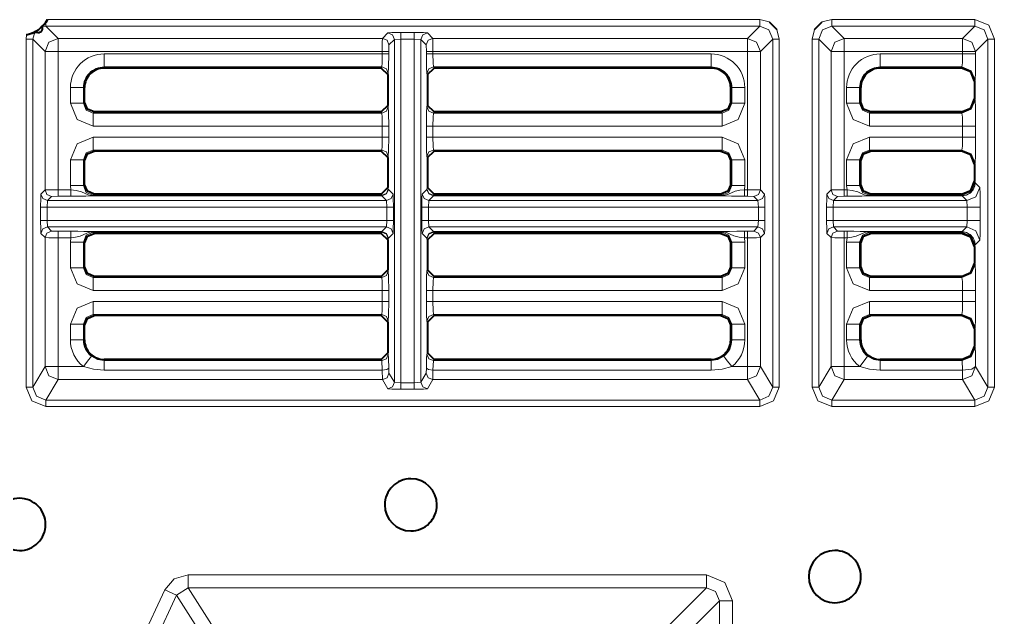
# Model space of a CAD drawing. Header units: millimetres. Extents: x 0 to 2941, y -405 to 1422.
# Drawn here: x 1049.1 to 1123.8, y 407.6 to 453.4 of the extents above; entities that cross this region are included whole.
import ezdxf

# ---------------------------------------------------------------- set-up
doc = ezdxf.new("R2010")
doc.units = ezdxf.units.MM
doc.layers.add('FINE', color=9, linetype='Continuous')
doc.layers.add('OUTLINE', color=7, linetype='Continuous')

msp = doc.modelspace()

# ---------------------------------------------------------------- linework, layer by layer
at = {"layer": 'FINE', "lineweight": 9}
for p, q in [((1105.804, 453.377), (1051.224, 453.377)), ((1106.531, 453.189), (1105.804, 453.377)), ((1111.329, 453.377), (1110.602, 453.189)), ((1122.304, 453.377), (1111.329, 453.377)), ((1049.615, 452.201), (1049.579, 451.878)), ((1050.079, 451.878), (1050.237, 452.417)), ((1051.079, 452.877), (1105.804, 452.877)), ((1052.023, 451.933), (1051.079, 452.877)), ((1077.304, 452.354), (1076.884, 451.933)), ((1079.33, 452.379), (1078.304, 452.379)), ((1080.749, 451.933), (1080.329, 452.354)), ((1105.804, 452.877), (1104.86, 451.933)), ((1107.303, 451.878), (1107.115, 452.605)), ((1110.018, 452.605), (1109.83, 451.878)), ((1111.329, 452.877), (1122.304, 452.877)), ((1112.273, 451.933), (1111.329, 452.877)), ((1121.36, 451.933), (1122.304, 452.877)), ((1050.079, 451.878), (1051.023, 450.934)), ((1050.079, 425.213), (1050.079, 451.878)), ((1076.884, 451.933), (1052.023, 451.933)), ((1077.371, 450.934), (1077.384, 451.434)), ((1077.384, 451.434), (1077.804, 451.854)), ((1077.804, 451.854), (1078.304, 451.879)), ((1077.804, 451.854), (1077.804, 425.586)), ((1078.304, 425.544), (1078.304, 451.879)), ((1078.304, 451.879), (1079.33, 451.879)), ((1079.33, 451.879), (1079.33, 425.544)), ((1079.33, 451.879), (1079.829, 451.854)), ((1079.829, 451.854), (1080.249, 451.434)), ((1079.829, 425.586), (1079.829, 451.854)), ((1080.249, 451.434), (1080.262, 450.934)), ((1104.86, 451.933), (1080.749, 451.933)), ((1105.86, 450.934), (1106.804, 451.878)), ((1106.804, 451.878), (1106.804, 425.213)), ((1107.303, 425.213), (1107.303, 451.878)), ((1110.33, 425.213), (1110.33, 451.878)), ((1110.33, 451.878), (1111.273, 450.934)), ((1121.36, 451.933), (1112.273, 451.933)), ((1123.804, 451.878), (1123.804, 425.213)), ((1051.023, 450.934), (1051.023, 440.321)), ((1052.023, 450.934), (1076.871, 450.934)), ((1052.023, 440.334), (1052.023, 450.934)), ((1076.871, 450.739), (1055.549, 450.739)), ((1076.871, 450.934), (1076.871, 450.739)), ((1077.371, 450.739), (1077.371, 450.934)), ((1080.262, 450.934), (1080.262, 450.739)), ((1080.762, 450.934), (1104.86, 450.934)), ((1104.86, 450.934), (1104.86, 440.334)), ((1105.86, 440.321), (1105.86, 450.934)), ((1111.273, 450.934), (1111.273, 440.321)), ((1112.273, 440.334), (1112.273, 450.934)), ((1112.273, 450.934), (1121.36, 450.934)), ((1121.36, 450.739), (1121.36, 450.934)), ((1122.36, 450.934), (1122.36, 450.739)), ((1055.549, 449.74), (1076.834, 449.74)), ((1055.549, 449.659), (1055.549, 449.74)), ((1076.834, 449.74), (1076.793, 449.659)), ((1077.293, 449.158), (1077.334, 449.241)), ((1080.299, 449.241), (1080.34, 449.158)), ((1080.84, 449.659), (1080.799, 449.74)), ((1115.049, 449.74), (1121.311, 449.74)), ((1115.049, 449.659), (1115.049, 449.74)), ((1121.27, 449.659), (1121.311, 449.74)), ((1122.311, 448.741), (1122.269, 448.658)), ((1052.969, 448.158), (1052.969, 446.961)), ((1053.967, 448.158), (1054.049, 448.158)), ((1053.967, 446.961), (1053.967, 448.158)), ((1103.585, 448.158), (1103.666, 448.158)), ((1103.666, 448.158), (1103.666, 446.961)), ((1104.665, 446.961), (1104.665, 448.158)), ((1112.469, 448.158), (1112.469, 446.961)), ((1054.049, 447.042), (1053.967, 446.961)), ((1103.666, 446.961), (1103.585, 447.042)), ((1122.269, 447.293), (1122.311, 447.211)), ((1054.716, 446.212), (1054.797, 446.294)), ((1076.834, 446.212), (1054.716, 446.212)), ((1076.793, 446.294), (1076.834, 446.212)), ((1077.334, 446.711), (1077.293, 446.793)), ((1080.34, 446.793), (1080.299, 446.711)), ((1080.799, 446.212), (1080.84, 446.294)), ((1102.917, 446.212), (1080.799, 446.212)), ((1102.836, 446.294), (1102.917, 446.212)), ((1114.216, 446.212), (1114.298, 446.294)), ((1121.311, 446.212), (1114.216, 446.212)), ((1121.311, 446.212), (1121.27, 446.294)), ((1054.716, 445.213), (1076.871, 445.213)), ((1076.871, 445.213), (1076.871, 444.373)), ((1077.371, 444.373), (1077.371, 445.213)), ((1080.262, 445.213), (1080.262, 444.373)), ((1080.762, 445.213), (1102.917, 445.213)), ((1080.762, 444.373), (1080.762, 445.213)), ((1114.216, 445.213), (1121.36, 445.213)), ((1121.36, 444.373), (1121.36, 445.213)), ((1122.36, 445.213), (1122.36, 444.373)), ((1102.917, 444.373), (1080.762, 444.373)), ((1121.36, 444.373), (1114.216, 444.373)), ((1054.716, 443.375), (1076.834, 443.375)), ((1054.797, 443.294), (1054.716, 443.375)), ((1076.834, 443.375), (1076.793, 443.294)), ((1080.799, 443.375), (1102.917, 443.375)), ((1080.84, 443.294), (1080.799, 443.375)), ((1102.917, 443.375), (1102.836, 443.294)), ((1121.27, 443.294), (1121.311, 443.375)), ((1053.967, 442.626), (1054.049, 442.544)), ((1053.967, 440.661), (1053.967, 442.626)), ((1077.293, 442.793), (1077.334, 442.875)), ((1080.299, 442.875), (1080.34, 442.793)), ((1103.585, 442.544), (1103.666, 442.626)), ((1103.666, 442.626), (1103.666, 440.661)), ((1104.665, 440.661), (1104.665, 442.626)), ((1112.469, 442.626), (1112.469, 440.661)), ((1113.467, 442.626), (1113.549, 442.544)), ((1113.467, 440.661), (1113.467, 442.626)), ((1122.311, 442.376), (1122.269, 442.294)), ((1122.269, 440.993), (1122.311, 440.911)), ((1051.023, 440.321), (1050.708, 440.006)), ((1052.999, 440.334), (1052.023, 440.334)), ((1054.049, 440.742), (1053.967, 440.661)), ((1077.334, 440.411), (1077.293, 440.493)), ((1077.342, 440.363), (1077.334, 440.411)), ((1077.699, 440.006), (1077.342, 440.363)), ((1080.291, 440.363), (1079.934, 440.006)), ((1080.299, 440.411), (1080.291, 440.363)), ((1080.34, 440.493), (1080.299, 440.411)), ((1103.666, 440.661), (1103.585, 440.742)), ((1104.634, 440.334), (1104.665, 440.661)), ((1104.86, 440.334), (1104.634, 440.334)), ((1106.175, 440.006), (1105.86, 440.321)), ((1111.273, 440.321), (1110.958, 440.006)), ((1112.499, 440.334), (1112.273, 440.334)), ((1112.469, 440.661), (1112.499, 440.334)), ((1113.549, 440.742), (1113.467, 440.661)), ((1122.311, 440.911), (1122.32, 440.862)), ((1122.32, 440.862), (1122.675, 440.506)), ((1051.182, 439.006), (1051.208, 439.506)), ((1051.208, 439.506), (1051.523, 439.822)), ((1077.199, 439.506), (1051.208, 439.506)), ((1051.523, 439.822), (1052.023, 439.834)), ((1052.023, 439.834), (1052.999, 439.834)), ((1054.716, 439.912), (1054.797, 439.993)), ((1076.834, 439.912), (1054.716, 439.912)), ((1076.842, 439.88), (1054.716, 439.88)), ((1054.716, 439.863), (1076.842, 439.863)), ((1076.793, 439.993), (1076.834, 439.912)), ((1076.834, 439.912), (1076.842, 439.88)), ((1076.842, 439.863), (1077.199, 439.506)), ((1077.199, 439.506), (1077.225, 439.006)), ((1080.409, 439.006), (1080.434, 439.506)), ((1080.434, 439.506), (1080.791, 439.863)), ((1105.675, 439.506), (1080.434, 439.506)), ((1080.791, 439.88), (1080.799, 439.912)), ((1102.917, 439.88), (1080.791, 439.88)), ((1080.791, 439.863), (1102.917, 439.863)), ((1102.836, 439.993), (1102.917, 439.912)), ((1105.36, 439.822), (1105.675, 439.506)), ((1105.675, 439.506), (1105.701, 439.006)), ((1111.432, 439.006), (1111.458, 439.506)), ((1111.458, 439.506), (1111.773, 439.822)), ((1121.676, 439.506), (1111.458, 439.506)), ((1111.773, 439.822), (1112.273, 439.834)), ((1112.273, 439.834), (1112.499, 439.834)), ((1114.216, 439.912), (1114.298, 439.993)), ((1121.319, 439.88), (1114.216, 439.88)), ((1114.216, 439.863), (1121.319, 439.863)), ((1121.311, 439.912), (1121.27, 439.993)), ((1121.325, 439.863), (1121.319, 439.863)), ((1121.676, 439.506), (1121.319, 439.863)), ((1121.714, 439.006), (1121.676, 439.506)), ((1050.682, 439.006), (1050.682, 437.981)), ((1051.182, 439.006), (1077.225, 439.006)), ((1051.182, 437.981), (1051.182, 439.006)), ((1077.725, 437.981), (1077.725, 439.006)), ((1079.909, 439.006), (1079.909, 437.981)), ((1106.201, 437.981), (1106.201, 439.006)), ((1110.932, 439.006), (1110.932, 437.981)), ((1111.432, 439.006), (1121.714, 439.006)), ((1111.432, 437.981), (1111.432, 439.006)), ((1121.714, 437.981), (1121.714, 439.006)), ((1122.714, 439.006), (1122.714, 437.981)), ((1077.225, 437.981), (1051.182, 437.981)), ((1051.208, 437.481), (1051.182, 437.981)), ((1080.434, 437.481), (1080.409, 437.981)), ((1105.701, 437.981), (1105.675, 437.481)), ((1121.714, 437.981), (1111.432, 437.981)), ((1111.458, 437.481), (1111.432, 437.981)), ((1121.676, 437.481), (1121.714, 437.981)), ((1051.208, 437.481), (1077.199, 437.481)), ((1051.523, 437.166), (1051.208, 437.481)), ((1077.199, 437.481), (1076.842, 437.124)), ((1080.434, 437.481), (1105.675, 437.481)), ((1080.791, 437.124), (1080.434, 437.481)), ((1105.675, 437.481), (1105.36, 437.166)), ((1111.773, 437.166), (1111.458, 437.481)), ((1111.458, 437.481), (1121.676, 437.481)), ((1121.319, 437.124), (1121.676, 437.481)), ((1050.708, 436.981), (1051.023, 436.666)), ((1051.023, 436.666), (1051.023, 426.786)), ((1052.023, 437.153), (1051.523, 437.166)), ((1052.999, 437.153), (1052.023, 437.153)), ((1052.023, 436.653), (1052.999, 436.653)), ((1052.023, 426.786), (1052.023, 436.653)), ((1052.999, 436.653), (1052.969, 436.326)), ((1076.842, 437.124), (1054.716, 437.124)), ((1054.716, 437.075), (1076.834, 437.075)), ((1054.797, 436.993), (1054.716, 437.075)), ((1076.834, 437.075), (1076.793, 436.993)), ((1076.842, 437.107), (1076.834, 437.075)), ((1077.293, 436.493), (1077.334, 436.575)), ((1077.334, 436.575), (1077.342, 436.624)), ((1077.342, 436.624), (1077.699, 436.981)), ((1080.299, 436.575), (1080.34, 436.493)), ((1102.917, 437.124), (1080.791, 437.124)), ((1080.791, 437.107), (1102.917, 437.107)), ((1080.799, 437.075), (1080.791, 437.107)), ((1102.917, 437.075), (1102.836, 436.993)), ((1104.86, 437.153), (1104.634, 437.153)), ((1104.665, 436.326), (1104.634, 436.653)), ((1104.634, 436.653), (1104.86, 436.653)), ((1105.36, 437.166), (1104.86, 437.153)), ((1104.86, 436.653), (1104.86, 426.786)), ((1105.86, 436.666), (1106.175, 436.981)), ((1105.86, 426.786), (1105.86, 436.666)), ((1110.958, 436.981), (1111.273, 436.666)), ((1111.273, 436.666), (1111.273, 426.786)), ((1112.273, 437.153), (1111.773, 437.166)), ((1112.499, 437.153), (1112.273, 437.153)), ((1112.273, 436.653), (1112.499, 436.653)), ((1112.273, 426.786), (1112.273, 436.653)), ((1112.499, 436.653), (1112.469, 436.326)), ((1121.319, 437.124), (1114.216, 437.124)), ((1114.216, 437.107), (1121.319, 437.107)), ((1114.216, 437.075), (1121.311, 437.075)), ((1114.298, 436.993), (1114.216, 437.075)), ((1121.27, 436.993), (1121.311, 437.075)), ((1121.311, 437.075), (1121.322, 437.107)), ((1121.319, 437.124), (1121.325, 437.124)), ((1121.322, 437.107), (1121.319, 437.107)), ((1122.675, 436.481), (1122.32, 436.125)), ((1052.969, 436.326), (1052.969, 434.361)), ((1103.585, 436.244), (1103.666, 436.326)), ((1103.666, 436.326), (1103.666, 434.361)), ((1104.665, 434.361), (1104.665, 436.326)), ((1112.469, 436.326), (1112.469, 434.361)), ((1113.467, 434.361), (1113.467, 436.326)), ((1113.467, 436.326), (1113.549, 436.244)), ((1122.311, 436.076), (1122.269, 435.994)), ((1122.32, 436.125), (1122.311, 436.076)), ((1054.049, 434.442), (1053.967, 434.361)), ((1103.666, 434.361), (1103.585, 434.442)), ((1113.549, 434.442), (1113.467, 434.361)), ((1122.269, 434.693), (1122.311, 434.611)), ((1054.716, 433.612), (1054.797, 433.693)), ((1076.834, 433.612), (1054.716, 433.612)), ((1076.793, 433.693), (1076.834, 433.612)), ((1077.334, 434.111), (1077.293, 434.193)), ((1080.34, 434.193), (1080.299, 434.111)), ((1080.799, 433.612), (1080.84, 433.693)), ((1102.917, 433.612), (1080.799, 433.612)), ((1102.836, 433.693), (1102.917, 433.612)), ((1114.216, 433.612), (1114.298, 433.693)), ((1121.311, 433.612), (1114.216, 433.612)), ((1121.311, 433.612), (1121.27, 433.693)), ((1054.716, 432.613), (1076.871, 432.613)), ((1076.871, 432.613), (1076.871, 431.773)), ((1080.262, 432.613), (1080.262, 431.773)), ((1080.762, 432.613), (1102.917, 432.613)), ((1080.762, 431.773), (1080.762, 432.613)), ((1114.216, 432.613), (1121.36, 432.613)), ((1121.36, 431.773), (1121.36, 432.613)), ((1122.36, 432.613), (1122.36, 431.773)), ((1076.871, 431.773), (1054.716, 431.773)), ((1102.917, 431.773), (1080.762, 431.773)), ((1121.36, 431.773), (1114.216, 431.773)), ((1054.797, 430.693), (1054.716, 430.775)), ((1054.716, 430.775), (1076.834, 430.775)), ((1076.834, 430.775), (1076.793, 430.693)), ((1080.799, 430.775), (1102.917, 430.775)), ((1080.84, 430.693), (1080.799, 430.775)), ((1102.917, 430.775), (1102.836, 430.693)), ((1114.216, 430.775), (1121.311, 430.775)), ((1114.298, 430.693), (1114.216, 430.775)), ((1121.27, 430.693), (1121.311, 430.775)), ((1052.969, 430.026), (1052.969, 428.828)), ((1053.967, 430.026), (1054.049, 429.944)), ((1053.967, 428.828), (1053.967, 430.026)), ((1080.299, 430.275), (1080.34, 430.193)), ((1103.585, 429.944), (1103.666, 430.026)), ((1104.665, 428.828), (1104.665, 430.026)), ((1112.469, 430.026), (1112.469, 428.828)), ((1113.467, 430.026), (1113.549, 429.944)), ((1113.467, 428.828), (1113.467, 430.026)), ((1122.311, 429.776), (1122.269, 429.693)), ((1054.049, 428.828), (1053.967, 428.828)), ((1113.549, 428.828), (1113.467, 428.828)), ((1122.269, 428.328), (1122.312, 428.241)), ((1077.336, 427.742), (1077.293, 427.828)), ((1051.023, 426.786), (1050.079, 425.213)), ((1053.971, 426.786), (1052.023, 426.786)), ((1055.549, 427.242), (1055.549, 427.328)), ((1076.836, 427.242), (1055.549, 427.242)), ((1076.793, 427.328), (1076.836, 427.242)), ((1076.836, 427.242), (1076.872, 426.515)), ((1080.761, 426.515), (1080.797, 427.242)), ((1080.797, 427.242), (1080.84, 427.328)), ((1102.085, 427.242), (1080.797, 427.242)), ((1102.085, 427.328), (1102.085, 427.242)), ((1104.86, 426.786), (1103.662, 426.786)), ((1106.804, 425.213), (1105.86, 426.786)), ((1111.273, 426.786), (1110.33, 425.213)), ((1113.471, 426.786), (1112.273, 426.786)), ((1115.049, 427.242), (1115.049, 427.328)), ((1121.313, 427.242), (1115.049, 427.242)), ((1121.313, 427.242), (1121.27, 427.328)), ((1121.36, 426.515), (1121.313, 427.242)), ((1055.549, 426.515), (1076.872, 426.515)), ((1076.872, 426.515), (1076.884, 425.787)), ((1080.249, 426.287), (1079.829, 425.586)), ((1080.749, 425.787), (1080.761, 426.515)), ((1080.761, 426.515), (1102.085, 426.515)), ((1115.049, 426.515), (1121.36, 426.515)), ((1052.023, 425.787), (1076.884, 425.787)), ((1076.884, 425.787), (1077.304, 425.087)), ((1078.304, 425.544), (1077.804, 425.586)), ((1079.33, 425.544), (1078.304, 425.544)), ((1079.829, 425.586), (1079.33, 425.544)), ((1080.329, 425.087), (1080.749, 425.787)), ((1080.749, 425.787), (1104.86, 425.787)), ((1104.86, 425.787), (1105.805, 424.213)), ((1112.273, 425.787), (1121.36, 425.787)), ((1122.305, 424.213), (1121.36, 425.787)), ((1078.304, 425.044), (1079.33, 425.044)), ((1051.078, 423.713), (1105.805, 423.713)), ((1111.328, 423.713), (1122.305, 423.713)), ((1101.715, 410.835), (1062.008, 410.835)), ((1060.198, 409.682), (1055.58, 399.779)), ((1061.103, 409.26), (1062.008, 409.837)), ((1062.008, 409.837), (1101.715, 409.837)), ((1076.133, 387.665), (1062.008, 409.837)), ((1101.715, 409.837), (1079.543, 387.665)), ((1056.485, 399.357), (1061.103, 409.26)), ((1061.103, 409.26), (1075.228, 387.089)), ((1080.541, 386.667), (1102.713, 408.838)), ((1102.713, 408.838), (1102.713, 403.834)), ((1103.711, 403.834), (1103.711, 408.838))]:
    msp.add_line(p, q, dxfattribs=at)
for points in [[(1050.824, 452.844), (1051.079, 452.877), (1051.079, 452.956), (1051.079, 453.155)], [(1105.804, 452.877), (1105.804, 453.028), (1105.804, 453.377)], [(1111.329, 452.877), (1111.329, 453.028), (1111.329, 453.377)], [(1122.304, 452.877), (1122.304, 453.028), (1122.304, 453.377)], [(1122.304, 453.377), (1123.365, 452.938), (1123.804, 451.878)], [(1078.304, 452.379), (1077.606, 452.372), (1077.304, 452.354)], [(1077.304, 452.354), (1077.657, 452.207), (1077.804, 451.854)], [(1078.304, 452.379), (1078.304, 452.228), (1078.304, 451.879)], [(1079.33, 452.379), (1079.33, 452.228), (1079.33, 451.879)], [(1080.329, 452.354), (1080.027, 452.372), (1079.33, 452.379)], [(1080.329, 452.354), (1079.976, 452.207), (1079.829, 451.854)], [(1105.804, 452.877), (1106.511, 452.585), (1106.804, 451.878)], [(1110.33, 451.878), (1110.622, 452.585), (1111.329, 452.877)], [(1122.304, 452.877), (1123.011, 452.585), (1123.304, 451.878)], [(1050.079, 451.878), (1049.928, 451.878), (1049.579, 451.878)], [(1049.579, 451.878), (1049.579, 425.213), (1050.018, 424.152), (1051.078, 423.713)], [(1052.023, 451.933), (1051.316, 451.641), (1051.023, 450.934)], [(1052.023, 451.933), (1052.023, 451.632), (1052.023, 450.934)], [(1076.884, 451.933), (1076.875, 451.632), (1076.871, 450.934)], [(1076.884, 451.933), (1077.237, 451.787), (1077.384, 451.434)], [(1080.749, 451.933), (1080.396, 451.787), (1080.249, 451.434)], [(1080.762, 450.934), (1080.758, 451.632), (1080.749, 451.933)], [(1105.86, 450.934), (1105.567, 451.641), (1104.86, 451.933)], [(1104.86, 450.934), (1104.86, 451.632), (1104.86, 451.933)], [(1107.303, 451.878), (1106.954, 451.878), (1106.804, 451.878)], [(1110.33, 451.878), (1110.179, 451.878), (1109.83, 451.878)], [(1109.83, 451.878), (1109.83, 425.213), (1110.269, 424.152), (1111.328, 423.713)], [(1112.273, 451.933), (1111.566, 451.641), (1111.273, 450.934)], [(1112.273, 451.933), (1112.273, 451.632), (1112.273, 450.934)], [(1121.36, 451.933), (1122.067, 451.641), (1122.36, 450.934)], [(1121.36, 450.934), (1121.36, 451.632), (1121.36, 451.933)], [(1122.36, 426.786), (1123.304, 425.213), (1123.304, 451.878), (1122.36, 450.934)], [(1123.804, 451.878), (1123.455, 451.878), (1123.304, 451.878)], [(1051.023, 450.934), (1051.325, 450.934), (1052.023, 450.934)], [(1055.549, 450.739), (1055.549, 450.05), (1055.549, 449.74)], [(1076.871, 450.739), (1076.86, 450.05), (1076.834, 449.74)], [(1076.871, 450.934), (1077.22, 450.934), (1077.371, 450.934)], [(1077.371, 450.739), (1077.22, 450.739), (1076.871, 450.739)], [(1077.334, 449.241), (1077.36, 449.706), (1077.371, 450.739)], [(1080.762, 450.934), (1080.413, 450.934), (1080.262, 450.934)], [(1080.762, 450.739), (1080.413, 450.739), (1080.262, 450.739)], [(1080.262, 450.739), (1080.273, 449.706), (1080.299, 449.241)], [(1102.085, 450.739), (1080.762, 450.739), (1080.762, 450.934)], [(1080.799, 449.74), (1080.773, 450.05), (1080.762, 450.739)], [(1102.085, 450.739), (1102.085, 450.05), (1102.085, 449.74)], [(1104.86, 450.934), (1105.558, 450.934), (1105.86, 450.934)], [(1111.273, 450.934), (1111.575, 450.934), (1112.273, 450.934)], [(1115.049, 450.739), (1115.049, 450.05), (1115.049, 449.74)], [(1121.311, 449.74), (1121.346, 450.05), (1121.36, 450.739)], [(1121.36, 450.934), (1122.058, 450.934), (1122.36, 450.934)], [(1121.36, 450.739), (1122.058, 450.739), (1122.36, 450.739)], [(1122.36, 450.739), (1122.346, 449.362), (1122.311, 448.741)], [(1077.334, 449.241), (1077.187, 449.593), (1076.834, 449.74)], [(1080.799, 449.74), (1080.446, 449.593), (1080.299, 449.241)], [(1080.799, 449.74), (1102.085, 449.74), (1102.085, 449.659)], [(1121.311, 449.74), (1122.017, 449.447), (1122.311, 448.741)], [(1052.969, 448.158), (1053.657, 448.158), (1053.967, 448.158)], [(1103.666, 448.158), (1103.976, 448.158), (1104.665, 448.158)], [(1112.469, 448.158), (1113.157, 448.158), (1113.467, 448.158)], [(1113.549, 447.042), (1113.467, 446.961), (1113.467, 448.158), (1113.549, 448.158)], [(1052.969, 446.961), (1053.657, 446.961), (1053.967, 446.961)], [(1052.969, 446.961), (1053.48, 445.725), (1054.716, 445.213)], [(1054.716, 446.212), (1054.185, 446.43), (1053.967, 446.961)], [(1103.666, 446.961), (1103.448, 446.43), (1102.917, 446.212)], [(1102.917, 445.213), (1104.153, 445.725), (1104.665, 446.961)], [(1103.666, 446.961), (1103.976, 446.961), (1104.665, 446.961)], [(1113.467, 446.961), (1113.157, 446.961), (1112.469, 446.961)], [(1112.469, 446.961), (1112.98, 445.725), (1114.216, 445.213)], [(1114.216, 446.212), (1113.685, 446.43), (1113.467, 446.961)], [(1122.311, 447.211), (1122.017, 446.505), (1121.311, 446.212)], [(1122.311, 447.211), (1122.346, 446.59), (1122.36, 445.213)], [(1054.716, 446.212), (1054.716, 445.902), (1054.716, 445.213)], [(1076.834, 446.212), (1077.187, 446.358), (1077.334, 446.711)], [(1076.834, 446.212), (1076.86, 445.902), (1076.871, 445.213)], [(1077.371, 445.213), (1077.36, 446.246), (1077.334, 446.711)], [(1080.299, 446.711), (1080.273, 446.246), (1080.262, 445.213)], [(1080.299, 446.711), (1080.446, 446.358), (1080.799, 446.212)], [(1080.762, 445.213), (1080.773, 445.902), (1080.799, 446.212)], [(1102.917, 446.212), (1102.917, 445.902), (1102.917, 445.213)], [(1114.216, 446.212), (1114.216, 445.902), (1114.216, 445.213)], [(1121.36, 445.213), (1121.346, 445.902), (1121.311, 446.212)], [(1076.871, 445.213), (1077.22, 445.213), (1077.371, 445.213)], [(1080.262, 445.213), (1080.413, 445.213), (1080.762, 445.213)], [(1122.36, 445.213), (1122.058, 445.213), (1121.36, 445.213)], [(1076.871, 444.373), (1054.716, 444.373), (1053.48, 443.862), (1052.969, 442.626)], [(1054.716, 443.375), (1054.716, 443.685), (1054.716, 444.373)], [(1076.871, 444.373), (1076.86, 443.685), (1076.834, 443.375)], [(1076.871, 444.373), (1077.22, 444.373), (1077.371, 444.373)], [(1077.334, 442.875), (1077.36, 443.341), (1077.371, 444.373)], [(1080.262, 444.373), (1080.413, 444.373), (1080.762, 444.373)], [(1080.262, 444.373), (1080.273, 443.341), (1080.299, 442.875)], [(1080.799, 443.375), (1080.773, 443.685), (1080.762, 444.373)], [(1102.917, 443.375), (1102.917, 443.685), (1102.917, 444.373)], [(1104.665, 442.626), (1104.153, 443.862), (1102.917, 444.373)], [(1114.216, 444.373), (1112.98, 443.862), (1112.469, 442.626)], [(1114.216, 443.375), (1114.216, 443.685), (1114.216, 444.373)], [(1121.311, 443.375), (1121.346, 443.685), (1121.36, 444.373)], [(1122.36, 444.373), (1122.058, 444.373), (1121.36, 444.373)], [(1122.36, 444.373), (1122.346, 442.997), (1122.311, 442.376)], [(1053.967, 442.626), (1054.185, 443.157), (1054.716, 443.375)], [(1076.834, 443.375), (1077.187, 443.228), (1077.334, 442.875)], [(1080.299, 442.875), (1080.446, 443.228), (1080.799, 443.375)], [(1102.917, 443.375), (1103.448, 443.157), (1103.666, 442.626)], [(1113.467, 442.626), (1113.685, 443.157), (1114.216, 443.375)], [(1114.298, 443.294), (1114.216, 443.375), (1121.311, 443.375)], [(1122.311, 442.376), (1122.017, 443.082), (1121.311, 443.375)], [(1052.969, 442.626), (1053.657, 442.626), (1053.967, 442.626)], [(1052.969, 442.626), (1052.969, 440.661), (1052.999, 440.334)], [(1103.666, 442.626), (1103.976, 442.626), (1104.665, 442.626)], [(1112.469, 442.626), (1113.157, 442.626), (1113.467, 442.626)], [(1052.023, 440.334), (1051.325, 440.33), (1051.023, 440.321)], [(1051.023, 440.321), (1051.17, 439.968), (1051.523, 439.822)], [(1052.023, 440.334), (1052.023, 439.985), (1052.023, 439.834)], [(1052.969, 440.661), (1053.657, 440.661), (1053.967, 440.661)], [(1052.999, 440.334), (1052.999, 439.985), (1052.999, 439.834)], [(1054.716, 439.88), (1054.646, 439.882), (1054.559, 439.891), (1054.32, 439.951), (1053.82, 440.173), (1053.406, 440.284), (1052.999, 440.334)], [(1054.716, 439.88), (1054.716, 439.901), (1054.716, 439.912), (1054.185, 440.13), (1053.967, 440.661)], [(1077.334, 440.411), (1077.187, 440.058), (1076.834, 439.912)], [(1077.342, 440.363), (1077.195, 440.01), (1076.842, 439.863)], [(1077.342, 440.363), (1077.194, 440.023), (1076.842, 439.88)], [(1080.791, 439.863), (1080.438, 440.01), (1080.291, 440.363)], [(1080.791, 439.88), (1080.439, 440.023), (1080.291, 440.363)], [(1080.799, 439.912), (1080.446, 440.058), (1080.299, 440.411)], [(1103.666, 440.661), (1103.448, 440.13), (1102.917, 439.912)], [(1104.634, 440.334), (1104.27, 440.291), (1103.927, 440.213), (1103.409, 439.988), (1103.272, 439.937), (1103.166, 439.908), (1103.02, 439.885), (1102.95, 439.88), (1102.917, 439.88)], [(1103.666, 440.661), (1103.976, 440.661), (1104.665, 440.661)], [(1104.634, 440.334), (1104.634, 439.985), (1104.634, 439.834)], [(1104.86, 440.334), (1104.86, 439.985), (1104.86, 439.834)], [(1105.86, 440.321), (1105.558, 440.33), (1104.86, 440.334)], [(1105.86, 440.321), (1105.713, 439.968), (1105.36, 439.822)], [(1112.273, 440.334), (1111.575, 440.33), (1111.273, 440.321)], [(1111.273, 440.321), (1111.42, 439.968), (1111.773, 439.822)], [(1112.273, 440.334), (1112.273, 439.985), (1112.273, 439.834)], [(1112.469, 440.661), (1113.157, 440.661), (1113.467, 440.661)], [(1112.499, 440.334), (1112.499, 439.985), (1112.499, 439.834)], [(1114.216, 439.88), (1114.146, 439.882), (1114.059, 439.891), (1113.819, 439.951), (1113.32, 440.173), (1112.906, 440.284), (1112.499, 440.334)], [(1114.216, 439.912), (1113.685, 440.13), (1113.467, 440.661)], [(1122.311, 440.911), (1122.017, 440.205), (1121.311, 439.912)], [(1122.32, 440.862), (1122.319, 440.838), (1122.294, 440.646), (1122.166, 440.341), (1121.943, 440.096), (1121.651, 439.937), (1121.322, 439.88)], [(1122.32, 440.862), (1122.319, 440.838), (1122.295, 440.644), (1122.167, 440.334), (1121.945, 440.084), (1121.654, 439.921), (1121.325, 439.863)], [(1122.675, 440.506), (1122.382, 439.799), (1121.676, 439.506)], [(1122.675, 440.506), (1122.702, 440.053), (1122.714, 439.006)], [(1050.708, 440.006), (1050.69, 439.704), (1050.682, 439.006)], [(1050.708, 440.006), (1050.854, 439.653), (1051.208, 439.506)], [(1052.999, 439.834), (1053.591, 439.837), (1054.139, 439.847), (1054.547, 439.859), (1054.655, 439.863), (1054.689, 439.863), (1054.716, 439.863)], [(1054.716, 439.88), (1054.716, 439.868), (1054.716, 439.863)], [(1076.842, 439.88), (1076.842, 439.868), (1076.842, 439.863)], [(1077.699, 440.006), (1077.553, 439.653), (1077.199, 439.506)], [(1077.725, 439.006), (1077.717, 439.704), (1077.699, 440.006)], [(1079.934, 440.006), (1079.916, 439.704), (1079.909, 439.006)], [(1080.434, 439.506), (1080.081, 439.653), (1079.934, 440.006)], [(1080.791, 439.863), (1080.791, 439.868), (1080.791, 439.88)], [(1102.917, 439.912), (1080.799, 439.912), (1080.84, 439.993)], [(1102.917, 439.88), (1102.917, 439.901), (1102.917, 439.912)], [(1102.917, 439.88), (1102.917, 439.868), (1102.917, 439.863)], [(1102.917, 439.863), (1102.93, 439.863), (1102.957, 439.863), (1103.016, 439.862), (1103.065, 439.86), (1103.14, 439.858), (1103.633, 439.843), (1104.104, 439.837), (1104.634, 439.834)], [(1104.634, 439.834), (1104.86, 439.834), (1105.36, 439.822)], [(1106.175, 440.006), (1106.029, 439.653), (1105.675, 439.506)], [(1106.201, 439.006), (1106.193, 439.704), (1106.175, 440.006)], [(1110.958, 440.006), (1110.94, 439.704), (1110.932, 439.006)], [(1110.958, 440.006), (1111.105, 439.653), (1111.458, 439.506)], [(1112.499, 439.834), (1113.091, 439.837), (1113.639, 439.847), (1114.047, 439.859), (1114.155, 439.863), (1114.189, 439.863), (1114.216, 439.863)], [(1121.319, 439.88), (1121.322, 439.88), (1121.311, 439.912), (1114.216, 439.912)], [(1114.216, 439.88), (1114.216, 439.901), (1114.216, 439.912)], [(1114.216, 439.88), (1114.216, 439.868), (1114.216, 439.863)], [(1121.319, 439.863), (1121.319, 439.868), (1121.319, 439.88)], [(1121.322, 439.88), (1121.323, 439.868), (1121.325, 439.863)], [(1050.682, 439.006), (1050.833, 439.006), (1051.182, 439.006)], [(1077.225, 439.006), (1077.225, 437.981), (1077.199, 437.481)], [(1077.725, 439.006), (1077.574, 439.006), (1077.225, 439.006)], [(1080.409, 439.006), (1080.06, 439.006), (1079.909, 439.006)], [(1105.701, 439.006), (1105.701, 437.981), (1080.409, 437.981)], [(1080.409, 437.981), (1080.409, 439.006), (1105.701, 439.006)], [(1106.201, 439.006), (1106.05, 439.006), (1105.701, 439.006)], [(1111.432, 439.006), (1111.083, 439.006), (1110.932, 439.006)], [(1122.714, 439.006), (1122.412, 439.006), (1121.714, 439.006)], [(1050.682, 437.981), (1050.833, 437.981), (1051.182, 437.981)], [(1050.682, 437.981), (1050.69, 437.283), (1050.708, 436.981)], [(1077.725, 437.981), (1077.574, 437.981), (1077.225, 437.981)], [(1077.699, 436.981), (1077.717, 437.283), (1077.725, 437.981)], [(1080.409, 437.981), (1080.06, 437.981), (1079.909, 437.981)], [(1079.909, 437.981), (1079.916, 437.283), (1079.934, 436.981)], [(1106.201, 437.981), (1106.05, 437.981), (1105.701, 437.981)], [(1106.175, 436.981), (1106.193, 437.283), (1106.201, 437.981)], [(1111.432, 437.981), (1111.083, 437.981), (1110.932, 437.981)], [(1110.932, 437.981), (1110.94, 437.283), (1110.958, 436.981)], [(1122.714, 437.981), (1122.412, 437.981), (1121.714, 437.981)], [(1122.714, 437.981), (1122.702, 436.934), (1122.675, 436.481)], [(1050.708, 436.981), (1050.854, 437.334), (1051.208, 437.481)], [(1077.699, 436.981), (1077.553, 437.334), (1077.199, 437.481)], [(1080.434, 437.481), (1080.081, 437.334), (1079.934, 436.981)], [(1106.175, 436.981), (1106.029, 437.334), (1105.675, 437.481)], [(1111.458, 437.481), (1111.105, 437.334), (1110.958, 436.981)], [(1122.675, 436.481), (1122.382, 437.188), (1121.676, 437.481)], [(1051.023, 436.666), (1051.17, 437.019), (1051.523, 437.166)], [(1051.023, 436.666), (1051.325, 436.657), (1052.023, 436.653)], [(1052.023, 436.653), (1052.023, 437.002), (1052.023, 437.153)], [(1052.999, 436.653), (1052.999, 437.002), (1052.999, 437.153)], [(1054.716, 437.124), (1054.704, 437.124), (1054.676, 437.124), (1054.617, 437.125), (1054.568, 437.127), (1054.494, 437.129), (1054, 437.143), (1053.53, 437.15), (1052.999, 437.153)], [(1052.999, 436.653), (1053.363, 436.696), (1053.706, 436.774), (1054.224, 436.998), (1054.361, 437.05), (1054.468, 437.079), (1054.614, 437.102), (1054.683, 437.106), (1054.716, 437.107), (1076.842, 437.107)], [(1053.967, 436.326), (1054.185, 436.857), (1054.716, 437.075)], [(1054.716, 437.107), (1054.716, 437.119), (1054.716, 437.124)], [(1054.716, 437.075), (1054.716, 437.085), (1054.716, 437.107)], [(1077.334, 436.575), (1077.187, 436.928), (1076.834, 437.075)], [(1077.342, 436.624), (1077.195, 436.977), (1076.842, 437.124)], [(1076.842, 437.124), (1076.842, 437.119), (1076.842, 437.107)], [(1077.342, 436.624), (1077.194, 436.964), (1076.842, 437.107)], [(1079.934, 436.981), (1080.291, 436.624), (1080.299, 436.575)], [(1080.791, 437.124), (1080.438, 436.977), (1080.291, 436.624)], [(1080.791, 437.107), (1080.439, 436.964), (1080.291, 436.624)], [(1080.799, 437.075), (1080.446, 436.928), (1080.299, 436.575)], [(1080.791, 437.107), (1080.791, 437.119), (1080.791, 437.124)], [(1080.84, 436.993), (1080.799, 437.075), (1102.917, 437.075)], [(1104.634, 437.153), (1104.042, 437.15), (1103.494, 437.14), (1103.086, 437.127), (1102.978, 437.124), (1102.944, 437.124), (1102.917, 437.124)], [(1102.917, 437.107), (1102.917, 437.119), (1102.917, 437.124)], [(1102.917, 437.107), (1102.987, 437.105), (1103.074, 437.096), (1103.314, 437.036), (1103.813, 436.814), (1104.227, 436.703), (1104.634, 436.653)], [(1102.917, 437.075), (1102.917, 437.085), (1102.917, 437.107)], [(1102.917, 437.075), (1103.448, 436.857), (1103.666, 436.326)], [(1104.634, 436.653), (1104.634, 437.002), (1104.634, 437.153)], [(1104.86, 436.653), (1104.86, 437.002), (1104.86, 437.153)], [(1104.86, 436.653), (1105.558, 436.657), (1105.86, 436.666)], [(1105.86, 436.666), (1105.713, 437.019), (1105.36, 437.166)], [(1111.773, 437.166), (1111.42, 437.019), (1111.273, 436.666)], [(1111.273, 436.666), (1111.575, 436.657), (1112.273, 436.653)], [(1112.273, 437.153), (1112.273, 437.002), (1112.273, 436.653)], [(1112.499, 437.153), (1112.499, 437.002), (1112.499, 436.653)], [(1114.216, 437.124), (1114.204, 437.124), (1114.176, 437.124), (1114.117, 437.125), (1114.068, 437.127), (1113.994, 437.129), (1113.5, 437.143), (1113.029, 437.15), (1112.499, 437.153)], [(1112.499, 436.653), (1112.863, 436.696), (1113.206, 436.774), (1113.724, 436.998), (1113.861, 437.05), (1113.968, 437.079), (1114.113, 437.102), (1114.183, 437.106), (1114.216, 437.107)], [(1113.467, 436.326), (1113.685, 436.857), (1114.216, 437.075)], [(1114.216, 437.124), (1114.216, 437.119), (1114.216, 437.107)], [(1114.216, 437.075), (1114.216, 437.085), (1114.216, 437.107)], [(1122.311, 436.076), (1122.017, 436.782), (1121.311, 437.075)], [(1121.319, 437.107), (1121.319, 437.119), (1121.319, 437.124)], [(1121.325, 437.124), (1121.323, 437.119), (1121.322, 437.107)], [(1122.32, 436.125), (1122.319, 436.149), (1122.294, 436.34), (1122.166, 436.646), (1121.943, 436.891), (1121.651, 437.05), (1121.322, 437.107)], [(1122.32, 436.125), (1122.319, 436.149), (1122.295, 436.343), (1122.167, 436.653), (1121.945, 436.903), (1121.654, 437.065), (1121.325, 437.124)], [(1052.969, 436.326), (1053.657, 436.326), (1053.967, 436.326)], [(1053.967, 434.361), (1053.967, 436.326), (1054.049, 436.244)], [(1103.666, 436.326), (1103.976, 436.326), (1104.665, 436.326)], [(1112.469, 436.326), (1113.157, 436.326), (1113.467, 436.326)], [(1052.969, 434.361), (1053.657, 434.361), (1053.967, 434.361)], [(1052.969, 434.361), (1053.48, 433.125), (1054.716, 432.613)], [(1054.716, 433.612), (1054.185, 433.83), (1053.967, 434.361)], [(1103.666, 434.361), (1103.448, 433.83), (1102.917, 433.612)], [(1102.917, 432.613), (1104.153, 433.125), (1104.665, 434.361)], [(1103.666, 434.361), (1103.976, 434.361), (1104.665, 434.361)], [(1112.469, 434.361), (1113.157, 434.361), (1113.467, 434.361)], [(1112.469, 434.361), (1112.98, 433.125), (1114.216, 432.613)], [(1114.216, 433.612), (1113.685, 433.83), (1113.467, 434.361)], [(1122.311, 434.611), (1122.017, 433.905), (1121.311, 433.612)], [(1122.311, 434.611), (1122.346, 433.99), (1122.36, 432.613)], [(1054.716, 432.613), (1054.716, 433.302), (1054.716, 433.612)], [(1077.334, 434.111), (1077.187, 433.759), (1076.834, 433.612)], [(1076.834, 433.612), (1076.86, 433.302), (1076.871, 432.613)], [(1077.371, 431.773), (1077.371, 432.613), (1077.36, 433.646), (1077.334, 434.111)], [(1080.299, 434.111), (1080.273, 433.646), (1080.262, 432.613)], [(1080.299, 434.111), (1080.446, 433.759), (1080.799, 433.612)], [(1080.762, 432.613), (1080.773, 433.302), (1080.799, 433.612)], [(1102.917, 432.613), (1102.917, 433.302), (1102.917, 433.612)], [(1114.216, 432.613), (1114.216, 433.302), (1114.216, 433.612)], [(1121.36, 432.613), (1121.346, 433.302), (1121.311, 433.612)], [(1077.371, 432.613), (1077.22, 432.613), (1076.871, 432.613)], [(1080.262, 432.613), (1080.413, 432.613), (1080.762, 432.613)], [(1122.36, 432.613), (1122.058, 432.613), (1121.36, 432.613)], [(1054.716, 431.773), (1053.48, 431.262), (1052.969, 430.026)], [(1054.716, 430.775), (1054.716, 431.085), (1054.716, 431.773)], [(1076.871, 431.773), (1076.86, 431.085), (1076.834, 430.775)], [(1077.371, 431.773), (1077.22, 431.773), (1076.871, 431.773)], [(1077.293, 430.193), (1077.334, 430.275), (1077.36, 430.741), (1077.371, 431.773)], [(1080.262, 431.773), (1080.413, 431.773), (1080.762, 431.773)], [(1080.262, 431.773), (1080.273, 430.741), (1080.299, 430.275)], [(1080.799, 430.775), (1080.773, 431.085), (1080.762, 431.773)], [(1102.917, 431.773), (1102.917, 431.085), (1102.917, 430.775)], [(1104.665, 430.026), (1104.153, 431.262), (1102.917, 431.773)], [(1114.216, 431.773), (1112.98, 431.262), (1112.469, 430.026)], [(1114.216, 430.775), (1114.216, 431.085), (1114.216, 431.773)], [(1121.311, 430.775), (1121.346, 431.085), (1121.36, 431.773)], [(1122.36, 431.773), (1122.058, 431.773), (1121.36, 431.773)], [(1122.36, 431.773), (1122.346, 430.397), (1122.311, 429.776)], [(1053.967, 430.026), (1054.185, 430.557), (1054.716, 430.775)], [(1077.334, 430.275), (1077.187, 430.628), (1076.834, 430.775)], [(1080.299, 430.275), (1080.446, 430.628), (1080.799, 430.775)], [(1102.917, 430.775), (1103.448, 430.557), (1103.666, 430.026)], [(1113.467, 430.026), (1113.685, 430.557), (1114.216, 430.775)], [(1122.311, 429.776), (1122.017, 430.482), (1121.311, 430.775)], [(1053.967, 430.026), (1053.657, 430.026), (1052.969, 430.026)], [(1103.666, 430.026), (1103.666, 428.828), (1103.585, 428.828)], [(1104.665, 430.026), (1103.976, 430.026), (1103.666, 430.026)], [(1113.467, 430.026), (1113.157, 430.026), (1112.469, 430.026)], [(1053.967, 428.828), (1053.657, 428.828), (1052.969, 428.828)], [(1104.665, 428.828), (1103.976, 428.828), (1103.666, 428.828)], [(1113.467, 428.828), (1113.157, 428.828), (1112.469, 428.828)], [(1054.581, 427.576), (1054.392, 427.331), (1053.971, 426.786)], [(1055.549, 427.242), (1055.046, 427.326), (1054.581, 427.576)], [(1076.836, 427.242), (1077.189, 427.389), (1077.336, 427.742)], [(1077.372, 426.651), (1077.358, 427.415), (1077.336, 427.742)], [(1080.34, 427.828), (1080.297, 427.742), (1080.275, 427.415), (1080.262, 426.651), (1080.249, 426.287)], [(1080.797, 427.242), (1080.444, 427.389), (1080.297, 427.742)], [(1103.052, 427.576), (1102.597, 427.329), (1102.085, 427.242)], [(1103.662, 426.786), (1103.241, 427.331), (1103.052, 427.576)], [(1114.081, 427.576), (1113.892, 427.331), (1113.471, 426.786)], [(1115.049, 427.242), (1114.546, 427.326), (1114.081, 427.576)], [(1122.312, 428.241), (1122.019, 427.535), (1121.313, 427.242)], [(1122.312, 428.241), (1122.342, 427.806), (1122.36, 426.786)], [(1051.023, 426.786), (1051.325, 426.786), (1052.023, 426.786)], [(1051.023, 426.786), (1051.316, 426.08), (1052.023, 425.787)], [(1052.023, 425.787), (1052.023, 426.095), (1052.023, 426.786)], [(1053.971, 426.786), (1054.728, 426.583), (1055.549, 426.515)], [(1055.549, 427.242), (1055.549, 427.025), (1055.549, 426.515)], [(1102.085, 426.515), (1102.085, 427.025), (1102.085, 427.242)], [(1102.085, 426.515), (1102.921, 426.586), (1103.662, 426.786)], [(1104.86, 426.786), (1105.558, 426.786), (1105.86, 426.786)], [(1104.86, 425.787), (1105.567, 426.08), (1105.86, 426.786)], [(1104.86, 426.786), (1104.86, 426.095), (1104.86, 425.787)], [(1111.273, 426.786), (1111.575, 426.786), (1112.273, 426.786)], [(1111.273, 426.786), (1111.567, 426.08), (1112.273, 425.787)], [(1112.273, 425.787), (1112.273, 426.095), (1112.273, 426.786)], [(1113.471, 426.786), (1114.228, 426.583), (1115.049, 426.515)], [(1115.049, 427.242), (1115.049, 427.025), (1115.049, 426.515)], [(1122.36, 426.786), (1122.059, 426.597), (1121.36, 426.515)], [(1122.36, 426.786), (1122.067, 426.08), (1121.36, 425.787)], [(1076.872, 426.515), (1077.221, 426.556), (1077.372, 426.651)], [(1076.884, 425.787), (1077.237, 425.934), (1077.384, 426.287)], [(1077.804, 425.586), (1077.384, 426.287), (1077.372, 426.651)], [(1080.749, 425.787), (1080.396, 425.934), (1080.249, 426.287)], [(1080.761, 426.515), (1080.412, 426.556), (1080.262, 426.651)], [(1121.36, 425.787), (1121.36, 426.002), (1121.36, 426.515)], [(1105.805, 424.213), (1051.078, 424.213), (1052.023, 425.787)], [(1077.304, 425.087), (1077.657, 425.233), (1077.804, 425.586)], [(1078.304, 425.044), (1078.304, 425.198), (1078.304, 425.544)], [(1079.33, 425.044), (1079.33, 425.198), (1079.33, 425.544)], [(1080.329, 425.087), (1079.976, 425.233), (1079.829, 425.586)], [(1122.305, 424.213), (1111.328, 424.213), (1112.273, 425.787)], [(1050.079, 425.213), (1049.928, 425.213), (1049.579, 425.213)], [(1051.078, 424.213), (1050.372, 424.505), (1050.079, 425.213)], [(1077.304, 425.087), (1077.606, 425.057), (1078.304, 425.044)], [(1079.33, 425.044), (1080.027, 425.057), (1080.329, 425.087)], [(1106.804, 425.213), (1106.511, 424.505), (1105.805, 424.213)], [(1105.805, 423.713), (1106.865, 424.152), (1107.303, 425.213)], [(1107.303, 425.213), (1106.954, 425.213), (1106.804, 425.213)], [(1110.33, 425.213), (1110.179, 425.213), (1109.83, 425.213)], [(1111.328, 424.213), (1110.622, 424.505), (1110.33, 425.213)], [(1123.304, 425.213), (1123.012, 424.505), (1122.305, 424.213)], [(1123.804, 425.213), (1123.365, 424.152), (1122.305, 423.713)], [(1123.304, 425.213), (1123.455, 425.213), (1123.804, 425.213)], [(1051.078, 423.713), (1051.078, 424.059), (1051.078, 424.213)], [(1105.805, 423.713), (1105.805, 424.059), (1105.805, 424.213)], [(1111.328, 423.713), (1111.328, 424.059), (1111.328, 424.213)], [(1122.305, 423.713), (1122.305, 424.059), (1122.305, 424.213)], [(1062.008, 410.835), (1060.935, 410.523), (1060.198, 409.682)], [(1062.008, 409.837), (1062.008, 410.149), (1062.008, 410.835)], [(1101.715, 409.837), (1101.715, 410.149), (1101.715, 410.835)], [(1103.711, 408.838), (1103.127, 410.251), (1101.715, 410.835)], [(1061.103, 409.26), (1060.82, 409.392), (1060.198, 409.682)], [(1101.715, 409.837), (1102.422, 409.546), (1102.713, 408.838)], [(1102.713, 408.838), (1103.025, 408.838), (1103.711, 408.838)]]:
    msp.add_lwpolyline(points, dxfattribs=at)
for points in [[(1055.549, 450.739, 0.414243), (1052.969, 448.158)], [(1104.665, 448.158, 0.414204), (1102.085, 450.739)], [(1121.36, 450.739), (1115.049, 450.739, 0.414223), (1112.468, 448.158)], [(1055.549, 449.74, 0.414214), (1053.967, 448.158)], [(1103.666, 448.158, 0.414214), (1102.085, 449.74)], [(1115.049, 449.74, 0.414214), (1113.467, 448.158)], [(1052.969, 428.828, 0.232244), (1053.971, 426.786)], [(1053.967, 428.828, 0.232308), (1054.581, 427.576)], [(1103.052, 427.576, 0.232198), (1103.666, 428.828)], [(1103.662, 426.786, 0.232232), (1104.665, 428.828)], [(1112.468, 428.828, 0.232244), (1113.471, 426.786)], [(1113.467, 428.828, 0.232249), (1114.081, 427.576)]]:
    msp.add_lwpolyline(points, format="xyb", dxfattribs=at)
at = {"layer": 'OUTLINE', "lineweight": 40}
for p, q in [((1051.224, 453.377), (1051.079, 453.155)), ((1106.531, 453.189), (1107.115, 452.605)), ((1110.018, 452.605), (1110.602, 453.189)), ((1076.793, 449.659), (1055.549, 449.659)), ((1076.793, 449.659), (1077.293, 449.158)), ((1080.34, 449.158), (1080.84, 449.659)), ((1102.085, 449.659), (1080.84, 449.659)), ((1121.27, 449.659), (1115.049, 449.659)), ((1080.34, 449.158), (1080.34, 446.793)), ((1122.269, 448.658), (1122.269, 447.293)), ((1054.049, 447.042), (1054.049, 448.158)), ((1103.585, 447.042), (1103.585, 448.158)), ((1113.549, 447.042), (1113.549, 448.158)), ((1076.793, 446.294), (1054.797, 446.294)), ((1080.84, 446.294), (1080.34, 446.793)), ((1102.836, 446.294), (1080.84, 446.294)), ((1121.27, 446.294), (1114.298, 446.294)), ((1076.793, 443.294), (1054.797, 443.294)), ((1076.793, 443.294), (1077.293, 442.793)), ((1080.34, 442.793), (1080.84, 443.294)), ((1102.836, 443.294), (1080.84, 443.294)), ((1121.27, 443.294), (1114.298, 443.294)), ((1054.049, 440.742), (1054.049, 442.544)), ((1077.293, 442.793), (1077.293, 440.493)), ((1080.34, 442.793), (1080.34, 440.493)), ((1103.585, 440.742), (1103.585, 442.544)), ((1113.549, 440.742), (1113.549, 442.544)), ((1122.269, 442.294), (1122.269, 440.993)), ((1077.293, 440.493), (1076.793, 439.993)), ((1076.793, 439.993), (1054.797, 439.993)), ((1121.27, 439.993), (1114.298, 439.993)), ((1076.793, 436.993), (1054.797, 436.993)), ((1076.793, 436.993), (1077.293, 436.493)), ((1080.34, 436.493), (1080.84, 436.993)), ((1080.34, 436.493), (1080.34, 434.193)), ((1102.836, 436.993), (1080.84, 436.993)), ((1121.27, 436.993), (1114.298, 436.993)), ((1103.585, 434.442), (1103.585, 436.244)), ((1113.549, 434.442), (1113.549, 436.244)), ((1122.269, 435.994), (1122.269, 434.693)), ((1080.84, 433.693), (1080.34, 434.193)), ((1102.836, 433.693), (1080.84, 433.693)), ((1121.27, 433.693), (1114.298, 433.693)), ((1076.793, 430.693), (1054.797, 430.693)), ((1076.793, 430.693), (1077.293, 430.193)), ((1080.34, 430.193), (1080.84, 430.693)), ((1102.836, 430.693), (1080.84, 430.693)), ((1121.27, 430.693), (1114.298, 430.693)), ((1054.049, 428.828), (1054.049, 429.944)), ((1080.34, 430.193), (1080.34, 427.828)), ((1103.585, 428.828), (1103.585, 429.944)), ((1113.549, 428.828), (1113.549, 429.944)), ((1122.269, 429.693), (1122.269, 428.328)), ((1080.84, 427.328), (1080.34, 427.828)), ((1076.793, 427.328), (1055.549, 427.328)), ((1102.085, 427.328), (1080.84, 427.328)), ((1121.27, 427.328), (1115.049, 427.328))]:
    msp.add_line(p, q, dxfattribs=at)
for points in [[(1049.615, 452.201, 0.207841), (1051.224, 453.377)], [(1055.549, 449.658, 0.414214), (1054.049, 448.158)], [(1103.585, 448.158, 0.414214), (1102.085, 449.658)], [(1115.049, 449.658, 0.414214), (1113.549, 448.158)], [(1054.049, 428.828, 0.414214), (1055.549, 427.328)], [(1102.085, 427.328, 0.414214), (1103.585, 428.828)], [(1113.549, 428.828, 0.414214), (1115.049, 427.328)]]:
    msp.add_lwpolyline(points, format="xyb", dxfattribs=at)
for points in [[(1051.079, 453.155), (1050.945, 452.984), (1050.866, 452.893), (1050.832, 452.856), (1050.824, 452.844)], [(1050.237, 452.417), (1050.218, 452.41), (1050.153, 452.381), (1049.987, 452.313), (1049.769, 452.241), (1049.615, 452.201)], [(1050.237, 452.417), (1050.311, 452.398), (1050.481, 452.376), (1050.592, 452.386), (1050.687, 452.421), (1050.702, 452.43), (1050.709, 452.435), (1050.712, 452.437), (1050.714, 452.439), (1050.717, 452.441), (1050.719, 452.442), (1050.721, 452.444), (1050.725, 452.447), (1050.734, 452.455), (1050.752, 452.472), (1050.782, 452.512), (1050.821, 452.609), (1050.824, 452.844)], [(1122.269, 448.658), (1121.977, 449.366), (1121.27, 449.659)], [(1077.293, 449.158), (1077.293, 446.793), (1076.793, 446.294)], [(1054.797, 446.294), (1054.268, 446.513), (1054.049, 447.042)], [(1103.585, 447.042), (1103.365, 446.513), (1102.836, 446.294)], [(1114.298, 446.294), (1113.768, 446.513), (1113.549, 447.042)], [(1121.27, 446.294), (1121.977, 446.586), (1122.269, 447.293)], [(1054.049, 442.544), (1054.268, 443.074), (1054.797, 443.294)], [(1102.836, 443.294), (1103.365, 443.074), (1103.585, 442.544)], [(1113.549, 442.544), (1113.768, 443.074), (1114.298, 443.294)], [(1122.269, 442.294), (1121.977, 443.001), (1121.27, 443.294)], [(1121.27, 439.993), (1121.977, 440.286), (1122.269, 440.993)], [(1054.797, 439.993), (1054.268, 440.213), (1054.049, 440.742)], [(1102.836, 439.993), (1080.84, 439.993), (1080.34, 440.493)], [(1103.585, 440.742), (1103.365, 440.213), (1102.836, 439.993)], [(1114.298, 439.993), (1113.768, 440.213), (1113.549, 440.742)], [(1054.049, 434.442), (1054.049, 436.244), (1054.268, 436.774), (1054.797, 436.993)], [(1077.293, 436.493), (1077.293, 434.193), (1076.793, 433.693)], [(1102.836, 436.993), (1103.365, 436.774), (1103.585, 436.244)], [(1113.549, 436.244), (1113.768, 436.774), (1114.298, 436.993)], [(1122.269, 435.994), (1121.977, 436.701), (1121.27, 436.993)], [(1076.793, 433.693), (1054.797, 433.693), (1054.268, 433.913), (1054.049, 434.442)], [(1103.585, 434.442), (1103.365, 433.913), (1102.836, 433.693)], [(1114.298, 433.693), (1113.768, 433.913), (1113.549, 434.442)], [(1121.27, 433.693), (1121.977, 433.986), (1122.269, 434.693)], [(1054.049, 429.944), (1054.268, 430.474), (1054.797, 430.693)], [(1102.836, 430.693), (1103.365, 430.474), (1103.585, 429.944)], [(1113.549, 429.944), (1113.768, 430.474), (1114.298, 430.693)], [(1122.269, 429.693), (1121.977, 430.401), (1121.27, 430.693)], [(1077.293, 430.193), (1077.293, 427.828), (1076.793, 427.328)], [(1121.27, 427.328), (1121.977, 427.621), (1122.269, 428.328)]]:
    msp.add_lwpolyline(points, dxfattribs=at)
for points in [[(1077.067, 416.19, 0.414201), (1079.066, 414.19, 0.414226), (1081.066, 416.19, 0.414201), (1079.066, 418.19, 0.414226)], [(1047.066, 414.69, 0.414201), (1049.067, 412.69, 0.414251), (1051.067, 414.69, 0.414226), (1049.067, 416.69, 0.414176)], [(1113.567, 410.691, 0.414226), (1111.567, 412.69, 0.414188), (1109.567, 410.691, 0.414188), (1111.567, 408.69, 0.414251)]]:
    msp.add_lwpolyline(points, format="xyb", close=True, dxfattribs=at)

doc.saveas('drawing.dxf')
